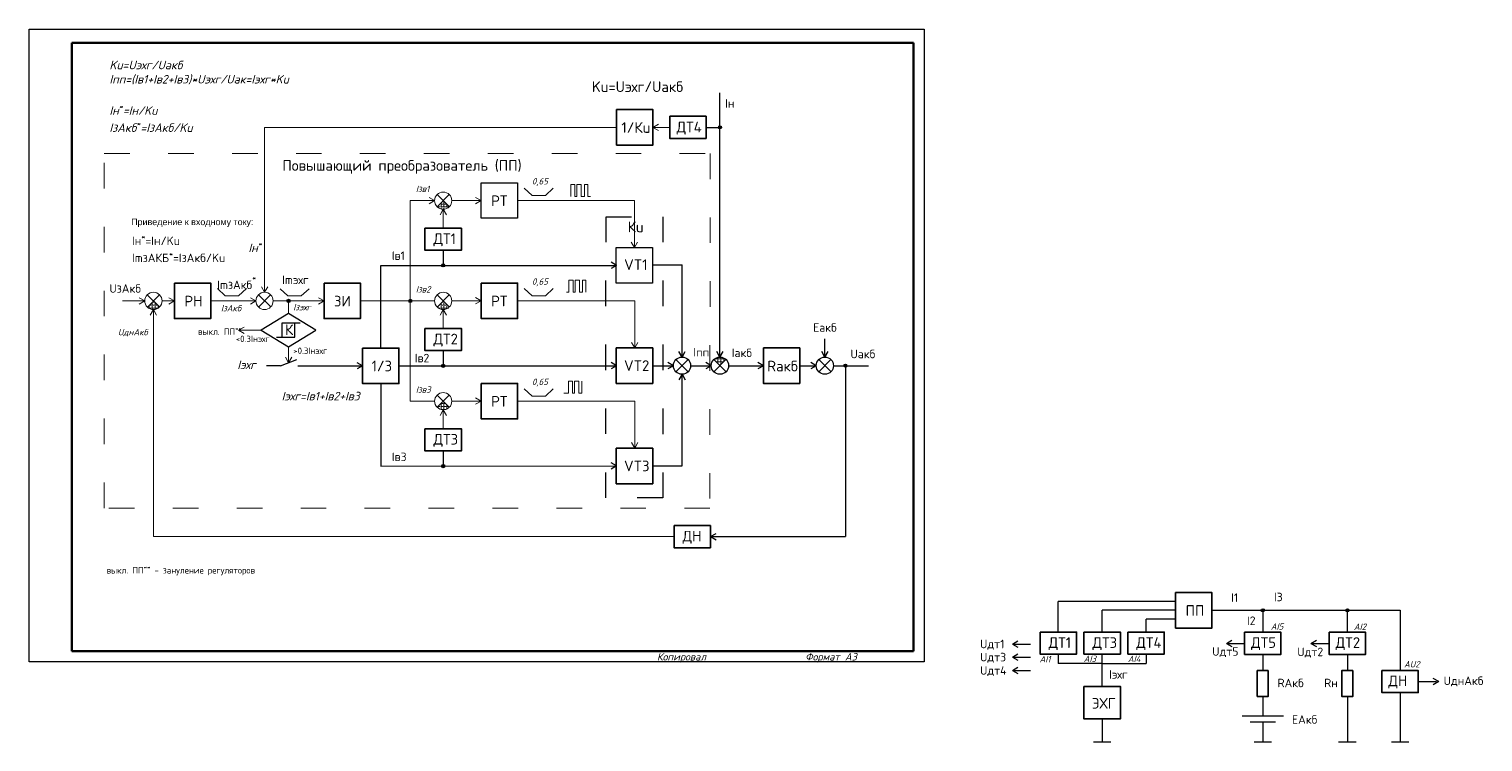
# Model space of a CAD drawing. Header units: millimetres. Extents: x 2217 to 6365, y 510 to 994.
# Drawn here: x 5683 to 6365, y 510 to 844 of the extents above; entities that cross this region are included whole.
import ezdxf

# ---------------------------------------------------------------- set-up
doc = ezdxf.new("R2010")
doc.units = ezdxf.units.MM
doc.linetypes.add('ACAD_ISO03W100', pattern=[30, 12, -18])
for name, color, linetype, lineweight in [('EPLAN311', 1, 'Continuous', 25), ('Контур', 7, 'Continuous', 35), ('Линии_толстые', 7, 'Continuous', 30), ('Линии_тонкие', 7, 'Continuous', 9), ('основная', 172, 'Continuous', 50), ('размер', 7, 'Continuous', 20)]:
    doc.layers.add(name, color=color, linetype=linetype, lineweight=lineweight)
doc.layers.add('Frame', color=5, linetype='Continuous')
doc.styles.add('isocpeur', font='isocpeui.ttf')
doc.styles.get("Standard").update_dxf_attribs({"font": 'arial.ttf'})
pattern_1 = [(0, (3970.5752, 742.6494), (0, 1.397), [1.016, -0.381]), (90, (3970.5752, 742.6494), (-1.397, 9e-17), [1.016, -0.381])]

msp = doc.modelspace()

# ---------------------------------------------------------------- hatches: boundary and pattern name
at = {"layer": 'EPLAN311', "linetype": 'Continuous', "lineweight": 25, "ltscale": 4}
h = msp.add_hatch(color=0, dxfattribs=at)
edge = h.paths.add_edge_path()
edge.add_arc((6006.96, 798.18), 0.75, 0, 360)
h = msp.add_hatch(color=0, dxfattribs=at)
edge = h.paths.add_edge_path()
edge.add_arc((5877.11, 733.4), 0.75, 0, 360)
h = msp.add_hatch(color=0, dxfattribs=at)
edge = h.paths.add_edge_path()
edge.add_arc((5804.57, 716.73), 0.75, 0, 360)
h = msp.add_hatch(color=0, dxfattribs=at)
edge = h.paths.add_edge_path()
edge.add_arc((5861.67, 716.73), 0.75, 0, 360)
h = msp.add_hatch(color=0, dxfattribs=at)
edge = h.paths.add_edge_path()
edge.add_arc((5877.12, 686.27), 0.75, 0, 360)
h = msp.add_hatch(color=0, dxfattribs=at)
edge = h.paths.add_edge_path()
edge.add_arc((6065.81, 686.33), 0.75, 0, 360)
h = msp.add_hatch(color=0, dxfattribs=at)
edge = h.paths.add_edge_path()
edge.add_arc((5877.12, 639.21), 0.75, 0, 360)
h = msp.add_hatch(color=0, dxfattribs=at)
edge = h.paths.add_edge_path()
edge.add_arc((6261.67, 571.52), 0.75, 0, 360)
h = msp.add_hatch(color=0, dxfattribs=at)
edge = h.paths.add_edge_path()
edge.add_arc((6301.35, 571.52), 0.75, 0, 360)
at = {"layer": 'Линии_тонкие'}
h = msp.add_hatch(dxfattribs=at)
h.set_pattern_fill('ANGLE', color=256, scale=0.2)
h.set_pattern_definition(pattern_1)
h.paths.add_polyline_path([(5877.11, 763.79), (5874.28, 760.92, 0.414214), (5879.99, 760.96)])
h.paths.add_polyline_path([(5877.11, 716.73), (5874.28, 713.85, 0.414214), (5879.99, 713.9)])
h.paths.add_polyline_path([(5877.11, 669.66), (5874.28, 666.79, 0.414214), (5879.99, 666.83)])
h = msp.add_hatch(dxfattribs=at)
h.set_pattern_fill('ANGLE', color=256, scale=0.2)
h.set_pattern_definition(pattern_1)
h.paths.add_polyline_path([(5744.01, 713.9), (5741.14, 716.73), (5738.3, 713.85, 0.414214)])
h = msp.add_hatch(dxfattribs=at)
h.set_pattern_fill('ANGLE', color=256, scale=0.2)
h.set_pattern_definition(pattern_1)
h.paths.add_polyline_path([(6009.79, 689.21, 0.414214), (6004.08, 689.17), (6006.96, 686.33)])

# ---------------------------------------------------------------- linework, layer by layer
at = {"layer": 'EPLAN311', "color": 0, "linetype": 'Continuous', "lineweight": 25, "ltscale": 4}
for centre in [(6006.96, 798.18), (5877.11, 733.4), (5804.57, 716.73), (5861.67, 716.73), (5877.12, 686.27), (6065.81, 686.33), (5877.12, 639.21), (6261.67, 571.52), (6301.35, 571.52)]:
    msp.add_circle(centre, 0.75, dxfattribs=at)
at = {"layer": 'Frame', "color": 0}
for p, q in [((5682.8, 844.31), (6102.8, 844.31)), ((5682.8, 547.31), (5682.8, 844.31)), ((6102.8, 844.31), (6102.8, 547.31)), ((6102.8, 547.31), (5682.8, 547.31))]:
    msp.add_line(p, q, dxfattribs=at)
at = {"layer": 'Контур'}
for points in [[(5958.46, 806.52), (5975.53, 806.52), (5975.53, 789.85), (5958.46, 789.85)], [(5983.43, 803.37), (6000.5, 803.37), (6000.5, 793), (5983.43, 793)], [(5868.57, 750.86), (5885.65, 750.86), (5885.65, 740.48), (5868.57, 740.48)], [(5750.99, 725.06), (5768.06, 725.06), (5768.06, 708.4), (5750.99, 708.4)], [(5821.2, 725.06), (5838.27, 725.06), (5838.27, 708.4), (5821.2, 708.4)], [(5894.94, 725.11), (5912.01, 725.11), (5912.01, 708.44), (5894.94, 708.44)], [(5868.57, 703.79), (5885.65, 703.79), (5885.65, 693.42), (5868.57, 693.42)], [(5839.29, 694.58), (5856.36, 694.58), (5856.36, 677.92), (5839.29, 677.92)], [(5958.34, 694.67), (5975.41, 694.67), (5975.41, 678), (5958.34, 678)], [(6027.38, 694.67), (6044.45, 694.67), (6044.45, 678), (6027.38, 678)], [(5894.94, 678.04), (5912.01, 678.04), (5912.01, 661.38), (5894.94, 661.38)], [(5868.57, 656.73), (5885.65, 656.73), (5885.65, 646.35), (5868.57, 646.35)], [(5958.34, 647.6), (5975.41, 647.6), (5975.41, 630.94), (5958.34, 630.94)], [(5985.44, 611.27), (6002.51, 611.27), (6002.51, 600.9), (5985.44, 600.9)], [(6220.77, 579.86), (6237.84, 579.86), (6237.84, 563.19), (6220.77, 563.19)], [(6157.2, 561.3), (6174.27, 561.3), (6174.27, 550.93), (6157.2, 550.93)], [(6177.78, 561.3), (6194.86, 561.3), (6194.86, 550.93), (6177.78, 550.93)], [(6198.36, 561.3), (6215.44, 561.3), (6215.44, 550.93), (6198.36, 550.93)], [(6253.14, 561.2), (6270.21, 561.2), (6270.21, 550.83), (6253.14, 550.83)], [(6292.81, 561.2), (6309.89, 561.2), (6309.89, 550.83), (6292.81, 550.83)], [(6264.27, 543.23), (6264.27, 531.13), (6259.07, 531.13), (6259.07, 543.23)], [(6303.95, 543.23), (6303.95, 531.13), (6298.75, 531.13), (6298.75, 543.23)], [(6317.55, 543.23), (6334.62, 543.23), (6334.62, 532.86), (6317.55, 532.86)], [(6177.78, 535.79), (6194.86, 535.79), (6194.86, 520.52), (6177.78, 520.52)]]:
    msp.add_lwpolyline(points, close=True, dxfattribs=at)
at = {"layer": 'Линии_толстые'}
for p, q in [((6006.96, 690.37), (6006.96, 814.39)), ((6000.5, 798.18), (6006.96, 798.18)), ((5877.11, 740.48), (5877.11, 733.4)), ((5847.83, 694.58), (5847.83, 733.4)), ((5847.83, 733.4), (5958.46, 733.4)), ((5958.46, 733.4), (5955.85, 734.88)), ((5958.46, 733.4), (5955.85, 731.92)), ((5975.53, 733.62), (5989.17, 733.62)), ((5989.17, 690.37), (5989.17, 733.62)), ((5804.57, 710.74), (5791.76, 702.96)), ((5817.37, 702.96), (5804.57, 710.74)), ((5791.76, 702.96), (5804.57, 695.18)), ((5801.52, 699.76), (5801.52, 706.46)), ((5801.52, 706.46), (5807.48, 706.46)), ((5804.57, 695.18), (5817.37, 702.96)), ((5807.48, 699.76), (5807.48, 706.46)), ((5807.48, 706.46), (5810.06, 706.46)), ((5798.95, 699.76), (5807.48, 699.76)), ((5798.95, 699.76), (5801.52, 699.76)), ((6056.2, 690.37), (6056.2, 698.91)), ((5800.7, 686.25), (5808.38, 689.17)), ((5877.11, 693.42), (5877.12, 686.27)), ((5992.04, 683.5), (5986.29, 689.17)), ((5986.34, 683.46), (5992, 689.21)), ((5989.17, 690.37), (5987.69, 692.98)), ((5989.17, 690.37), (5990.65, 692.98)), ((6009.83, 683.5), (6004.08, 689.17)), ((6004.13, 683.46), (6009.79, 689.21)), ((6006.96, 690.37), (6005.48, 692.98)), ((6006.96, 690.37), (6008.44, 692.98)), ((6059.08, 683.5), (6053.33, 689.17)), ((6053.37, 683.46), (6059.03, 689.21)), ((6056.2, 690.37), (6054.72, 692.98)), ((6056.2, 690.37), (6057.68, 692.98)), ((5800.7, 686.25), (5794.22, 686.25)), ((5808.96, 686.25), (5839.29, 686.25)), ((5839.29, 686.25), (5836.68, 687.73)), ((5839.29, 686.25), (5836.68, 684.77)), ((5856.36, 686.25), (5958.49, 686.33)), ((5958.49, 686.33), (5955.88, 687.81)), ((5958.49, 686.33), (5955.88, 684.85)), ((5975.41, 686.33), (5985.13, 686.33)), ((5985.13, 686.33), (5982.52, 687.81)), ((5985.13, 686.33), (5982.52, 684.85)), ((5989.17, 682.3), (5987.69, 679.69)), ((5989.17, 682.3), (5990.65, 679.69)), ((5989.17, 639.27), (5989.17, 682.3)), ((5993.2, 686.33), (6002.92, 686.33)), ((6002.92, 686.33), (6000.31, 687.81)), ((6002.92, 686.33), (6000.31, 684.85)), ((6011, 686.33), (6027.38, 686.33)), ((6027.38, 686.33), (6024.77, 687.81)), ((6027.38, 686.33), (6024.77, 684.85)), ((6044.45, 686.33), (6052.17, 686.33)), ((6052.17, 686.33), (6049.56, 687.81)), ((6052.17, 686.33), (6049.56, 684.85)), ((6060.24, 686.33), (6076.71, 686.33)), ((6065.81, 686.33), (6065.81, 606.08)), ((5847.83, 677.92), (5847.83, 639.18)), ((5877.11, 646.35), (5877.12, 639.21)), ((5847.83, 639.18), (5958.49, 639.27)), ((5958.49, 639.27), (5955.88, 640.75)), ((5958.49, 639.27), (5955.88, 637.79)), ((5975.41, 639.27), (5989.17, 639.27)), ((6002.51, 606.08), (6005.12, 607.56)), ((6002.51, 606.08), (6065.81, 606.08)), ((6002.51, 606.08), (6005.12, 604.6)), ((6220.77, 571.52), (6220.77, 579.86)), ((6165.74, 561.3), (6165.74, 575.69)), ((6220.77, 575.69), (6165.74, 575.69)), ((6220.77, 571.52), (6186.32, 571.52)), ((6186.32, 561.3), (6186.32, 571.52)), ((6206.9, 561.3), (6206.9, 567.36)), ((6220.77, 567.36), (6206.9, 567.36)), ((6220.77, 571.52), (6220.77, 563.19)), ((6237.84, 571.52), (6302.45, 571.52)), ((6261.67, 571.52), (6261.67, 561.2)), ((6301.35, 571.52), (6326.08, 571.52)), ((6301.35, 561.2), (6301.35, 571.52)), ((6326.08, 571.52), (6326.08, 543.23)), ((6144.19, 555.7), (6146.8, 557.18)), ((6144.19, 555.7), (6152.73, 555.7)), ((6144.19, 555.7), (6146.8, 554.22)), ((6244.6, 556.01), (6247.21, 557.49)), ((6244.6, 556.01), (6253.14, 556.01)), ((6244.6, 556.01), (6247.21, 554.53)), ((6284.28, 556.01), (6286.89, 557.49)), ((6284.28, 556.01), (6292.81, 556.01)), ((6284.28, 556.01), (6286.89, 554.53)), ((6144.19, 549.56), (6146.8, 551.04)), ((6144.19, 549.56), (6152.73, 549.56)), ((6144.19, 549.56), (6146.8, 548.08)), ((6165.74, 550.93), (6165.74, 546.48)), ((6186.32, 546.48), (6165.74, 546.48)), ((6186.32, 535.79), (6186.32, 550.93)), ((6186.32, 546.48), (6206.9, 546.48)), ((6206.9, 550.93), (6206.9, 546.48)), ((6261.67, 550.83), (6261.67, 543.23)), ((6301.35, 550.83), (6301.35, 543.23)), ((6144.19, 543.29), (6146.8, 544.77)), ((6144.19, 543.29), (6152.73, 543.29)), ((6144.19, 543.29), (6146.8, 541.81)), ((6344.26, 538.05), (6341.65, 539.53)), ((6326.08, 532.86), (6326.08, 509.74)), ((6334.62, 538.05), (6343.16, 538.05)), ((6344.26, 538.05), (6341.65, 536.57)), ((6261.67, 531.13), (6261.67, 521.99)), ((6301.35, 531.13), (6301.35, 509.74)), ((6186.32, 520.52), (6186.32, 509.74)), ((6252, 521.99), (6271.35, 521.99)), ((6255.76, 519.13), (6267.59, 519.13)), ((6261.67, 519.13), (6261.67, 509.74)), ((6182.25, 509.74), (6190.39, 509.74)), ((6257.6, 509.74), (6265.74, 509.74)), ((6297.28, 509.74), (6305.42, 509.74)), ((6322.01, 509.74), (6330.15, 509.74))]:
    msp.add_line(p, q, dxfattribs=at)
for points in [[(5894.94, 772.17), (5912.01, 772.17), (5912.01, 755.51), (5894.94, 755.51)], [(5958.3, 741.73), (5975.38, 741.73), (5975.38, 725.07), (5958.3, 725.07)]]:
    msp.add_lwpolyline(points, close=True, dxfattribs=at)
at = {"layer": 'Линии_толстые', "linetype": 'ACAD_ISO03W100'}
msp.add_lwpolyline([(5980.09, 624.27), (5953.42, 624.27), (5953.51, 756.26), (5980.17, 756.26)], close=True, dxfattribs=at)
at = {"layer": 'Линии_толстые'}
for centre in [(5989.17, 686.33), (6006.96, 686.33), (6056.2, 686.33)]:
    msp.add_circle(centre, 4.04, dxfattribs=at)
at = {"layer": 'Линии_тонкие'}
for p, q in [((5793.28, 720.76), (5793.28, 798.18)), ((5958.46, 798.18), (5793.28, 798.18)), ((5975.53, 798.18), (5978.14, 799.66)), ((5983.43, 798.18), (5975.53, 798.18)), ((5975.53, 798.18), (5978.14, 796.7)), ((5937.02, 765.77), (5937.02, 771.43)), ((5937.02, 771.43), (5938.91, 771.43)), ((5938.91, 771.43), (5938.91, 765.77)), ((5939.84, 771.43), (5941.9, 771.43)), ((5939.84, 771.43), (5939.84, 765.77)), ((5941.9, 771.43), (5941.9, 765.77)), ((5943.36, 765.77), (5943.36, 771.43)), ((5943.36, 771.43), (5944.9, 771.43)), ((5944.9, 771.43), (5944.9, 765.77)), ((5873.07, 763.79), (5870.47, 765.27)), ((5879.99, 760.96), (5874.23, 766.63)), ((5874.28, 760.92), (5879.94, 766.67)), ((5894.94, 763.84), (5892.33, 765.32)), ((5918.8, 766.19), (5915.13, 769.57)), ((5918.8, 766.19), (5925.04, 766.19)), ((5925.04, 766.19), (5928.71, 769.57)), ((5938.91, 765.77), (5939.84, 765.77)), ((5941.9, 765.77), (5943.36, 765.77)), ((5944.9, 765.77), (5946.26, 765.77)), ((5861.67, 763.84), (5873.07, 763.84)), ((5861.67, 763.84), (5861.67, 716.73)), ((5873.07, 763.79), (5870.47, 762.31)), ((5877.11, 759.76), (5875.63, 757.15)), ((5877.11, 759.76), (5878.59, 757.15)), ((5877.11, 759.76), (5877.11, 750.86)), ((5881.15, 763.79), (5894.94, 763.84)), ((5894.94, 763.84), (5892.33, 762.36)), ((5912.01, 763.84), (5966.84, 763.84)), ((5966.84, 741.73), (5966.84, 763.84)), ((5966.84, 741.73), (5965.36, 744.34)), ((5966.84, 741.73), (5968.32, 744.34)), ((5793.28, 720.76), (5791.8, 723.37)), ((5793.28, 720.76), (5794.76, 723.37)), ((5936.13, 720.82), (5936.13, 726.47)), ((5936.13, 726.47), (5938.03, 726.47)), ((5938.03, 726.47), (5938.03, 720.82)), ((5938.96, 726.47), (5941.02, 726.47)), ((5938.96, 726.47), (5938.96, 720.82)), ((5941.02, 726.47), (5941.02, 720.82)), ((5942.48, 720.82), (5942.48, 726.47)), ((5942.48, 726.47), (5944.02, 726.47)), ((5944.02, 726.47), (5944.02, 720.82)), ((5737.1, 716.73), (5726.63, 716.73)), ((5737.1, 716.73), (5734.49, 718.21)), ((5737.1, 716.73), (5734.49, 715.25)), ((5744.01, 713.9), (5738.26, 719.56)), ((5738.3, 713.85), (5743.97, 719.6)), ((5745.17, 716.73), (5750.99, 716.73)), ((5750.99, 716.73), (5748.38, 718.21)), ((5750.99, 716.73), (5748.38, 715.25)), ((5789.25, 716.73), (5768.06, 716.73)), ((5774.85, 719.12), (5771.18, 722.51)), ((5774.85, 719.12), (5781.09, 719.12)), ((5781.09, 719.12), (5784.76, 722.51)), ((5789.25, 716.73), (5786.64, 718.21)), ((5789.25, 716.73), (5786.64, 715.25)), ((5796.16, 713.9), (5790.41, 719.56)), ((5790.45, 713.85), (5796.11, 719.6)), ((5797.32, 716.73), (5821.2, 716.73)), ((5804.23, 719.08), (5800.56, 722.46)), ((5804.23, 719.08), (5810.48, 719.08)), ((5804.57, 710.74), (5804.57, 716.73)), ((5810.48, 719.08), (5814.15, 722.46)), ((5821.2, 716.73), (5818.59, 718.21)), ((5821.2, 716.73), (5818.59, 715.25)), ((5861.67, 716.73), (5838.27, 716.73)), ((5861.67, 716.77), (5861.67, 669.66)), ((5873.07, 716.73), (5861.67, 716.73)), ((5879.99, 713.9), (5874.23, 719.56)), ((5874.28, 713.85), (5879.94, 719.6)), ((5881.15, 716.73), (5894.94, 716.77)), ((5894.94, 716.77), (5892.33, 718.25)), ((5894.94, 716.77), (5892.33, 715.29)), ((5912.01, 716.77), (5966.99, 716.77)), ((5918.8, 719.12), (5915.13, 722.51)), ((5918.8, 719.12), (5925.04, 719.12)), ((5925.04, 719.12), (5928.71, 722.51)), ((5936.13, 720.82), (5934.99, 720.82)), ((5938.03, 720.82), (5938.96, 720.82)), ((5941.02, 720.82), (5942.48, 720.82)), ((5966.99, 694.67), (5966.99, 716.77)), ((5741.14, 712.69), (5739.66, 710.08)), ((5741.14, 712.69), (5742.62, 710.08)), ((5741.14, 712.69), (5741.14, 606.08)), ((5877.11, 712.69), (5875.63, 710.08)), ((5877.11, 712.69), (5877.11, 703.79)), ((5877.11, 712.69), (5878.59, 710.08)), ((5781.07, 702.96), (5783.68, 704.44)), ((5781.07, 702.96), (5791.76, 702.96)), ((5781.07, 702.96), (5783.68, 701.48)), ((5966.99, 694.67), (5965.51, 697.28)), ((5966.99, 694.67), (5968.47, 697.28)), ((5804.57, 687.72), (5803.09, 690.33)), ((5804.57, 695.18), (5804.57, 687.72)), ((5804.57, 687.72), (5806.05, 690.33)), ((5918.8, 672.06), (5915.13, 675.44)), ((5925.04, 672.06), (5928.71, 675.44)), ((5935.84, 673.45), (5935.84, 679.11)), ((5935.84, 679.11), (5937.73, 679.11)), ((5937.73, 679.11), (5937.73, 673.45)), ((5938.67, 679.11), (5940.72, 679.11)), ((5938.67, 679.11), (5938.67, 673.45)), ((5940.72, 679.11), (5940.72, 673.45)), ((5942.18, 673.45), (5942.18, 679.11)), ((5873.07, 669.66), (5861.67, 669.66)), ((5879.99, 666.83), (5874.23, 672.49)), ((5874.28, 666.79), (5879.94, 672.54)), ((5881.15, 669.66), (5894.94, 669.71)), ((5894.94, 669.71), (5892.33, 671.19)), ((5894.94, 669.71), (5892.33, 668.23)), ((5912.01, 669.71), (5932.13, 669.71)), ((5912.01, 669.71), (5966.99, 669.71)), ((5918.8, 672.06), (5925.04, 672.06)), ((5935.84, 673.45), (5933.68, 673.45)), ((5937.73, 673.45), (5938.67, 673.45)), ((5940.72, 673.45), (5942.18, 673.45)), ((5966.99, 647.6), (5966.99, 669.71)), ((5877.11, 665.63), (5875.63, 663.02)), ((5877.11, 665.63), (5877.11, 656.73)), ((5877.11, 665.63), (5878.59, 663.02)), ((5966.99, 647.6), (5965.51, 650.21)), ((5966.99, 647.6), (5968.47, 650.21)), ((5741.14, 606.08), (5985.44, 606.08))]:
    msp.add_line(p, q, dxfattribs=at)
at = {"layer": 'Линии_тонкие', "linetype": 'ACAD_ISO03W100'}
msp.add_lwpolyline([(6002.26, 619.51), (5717.97, 619.51), (5718.06, 785.94), (6002.34, 785.94)], close=True, dxfattribs=at)
at = {"layer": 'Линии_тонкие'}
for centre in [(5877.11, 763.79), (5741.14, 716.73), (5793.28, 716.73), (5877.11, 716.73), (5877.11, 669.66)]:
    msp.add_circle(centre, 4.04, dxfattribs=at)
at = {"layer": 'основная', "color": 0}
for p, q in [((6097.8, 837.81), (5702.8, 837.81)), ((5702.8, 837.81), (5702.8, 552.31)), ((6097.8, 552.31), (6097.8, 837.81)), ((5702.8, 552.31), (6097.8, 552.31))]:
    msp.add_line(p, q, dxfattribs=at)

# ---------------------------------------------------------------- texts
at = {"layer": 'Линии_толстые', "attachment_point": 1}
for s, width, insert, char_height in [('\\A1;{\\fISOCPEUR|b0|i0|c0|p34;Ku=U\\fISOCPEUR|b0|i0|c204|p34;эхг\\fISOCPEUR|b0|i0|c0|p34;/U\\fISOCPEUR|b0|i0|c204|p34;акб}', 7.989, (5946.89, 819.76), 5), ('{\\fISOCPEUR|b0|i0|c204|p34;Повышающий преобразователь (ПП)}', 127.99, (5801.63, 782.8), 5), ('{\\fISOCPEUR|b0|i1|c204|p34;0,65}', 14.4719, (5918.79, 774.39), 3), ('{\\fISOCPEUR|b0|i1|c0|p34;I\\fISOCPEUR|b0|i1|c204|p34;зв1}', 14.4719, (5864.27, 770.78), 3), ('{\\fISOCPEUR|b0|i0|c204|p34;РТ}', 7.989, (5899.6, 766.23), 5), ('{\\fISOCPEUR|b0|i0|c204|p34;К\\fISOCPEUR|b0|i0|c0|p34;u}', 7.989, (5963.66, 753.96), 5), ('{\\fISOCPEUR|b0|i0|c0|p34;I\\fISOCPEUR|b0|i0|c204|p34;в1}', 14.4719, (5853.04, 739.96), 4), ('{\\fISOCPEUR|b0|i0|c0|p34;VT1}', 7.989, (5962.02, 736.24), 5), ('{\\fISOCPEUR|b0|i1|c0|p34;I\\fISOCPEUR|b0|i1|c204|p34;зв2}', 14.4719, (5864.27, 723.67), 3), ('{\\fISOCPEUR|b0|i1|c204|p34;0,65}', 14.4719, (5918.79, 727.33), 3), ('{\\fISOCPEUR|b0|i1|c0|p34;I\\fISOCPEUR|b0|i1|c204|p34;зАкб}', 14.4719, (5772.84, 714.81), 3), ('{\\fISOCPEUR|b0|i1|c0|p34;I\\fISOCPEUR|b0|i1|c204|p34;зэхг}', 14.4719, (5806.75, 715.3), 3), ('{\\fISOCPEUR|b0|i0|c0|p34;I\\fISOCPEUR|b0|i0|c204|p34;пп}', 14.4719, (5994.46, 694.62), 4), ('{\\fISOCPEUR|b0|i1|c0|p34;I\\fISOCPEUR|b0|i1|c204|p34;эхг}', 14.4719, (5780.51, 688.76), 4), ('{\\fISOCPEUR|b0|i1|c0|p34;I\\fISOCPEUR|b0|i1|c204|p34;зв3}', 14.4719, (5864.27, 676.61), 3), ('{\\fISOCPEUR|b0|i1|c204|p34;0,65}', 14.4719, (5918.79, 680.26), 3)]:
    msp.add_mtext_dynamic_manual_height_columns(s, width=width, gutter_width=12.5, heights=[0], dxfattribs=dict(at, insert=insert, char_height=char_height))
at = {"layer": 'Линии_тонкие', "attachment_point": 1}
for s, width, insert, char_height in [('\\A1;{\\fISOCPEUR|b0|i1|c0|p34;Ku=U\\fISOCPEUR|b0|i1|c204|p34;эхг\\fISOCPEUR|b0|i1|c0|p34;/U\\fISOCPEUR|b0|i1|c204|p34;акб\\P\\fISOCPEUR|b0|i1|c0|p34;I\\fISOCPEUR|b0|i1|c204|p34;пп\\fISOCPEUR|b0|i1|c0|p34;=\\fISOCPEUR|b0|i1|c204|p34;(\\fISOCPEUR|b0|i1|c0|p34;I\\fISOCPEUR|b0|i1|c204|p34;в\\fISOCPEUR|b0|i1|c0|p34;1\\fISOCPEUR|b0|i1|c204|p34;+\\fISOCPEUR|b0|i1|c0|p34;I\\fISOCPEUR|b0|i1|c204|p34;в2+\\fISOCPEUR|b0|i1|c0|p34;I\\fISOCPEUR|b0|i1|c204|p34;в3)*\\fISOCPEUR|b0|i1|c0|p34;U\\fISOCPEUR|b0|i1|c204|p34;эхг\\fISOCPEUR|b0|i1|c0|p34;/U\\fISOCPEUR|b0|i1|c204|p34;ак=\\fISOCPEUR|b0|i1|c0|p34;I\\fISOCPEUR|b0|i1|c204|p34;эхг*\\fISOCPEUR|b0|i1|c0|p34;Ku\\fISOCPEUR|b0|i1|c204|p34;\\P\\P\\fISOCPEUR|b0|i1|c0|p34;I\\fISOCPEUR|b0|i1|c204|p34;н\\H0.7x;\\S*^ ;\\fISOCPEUR|b0|i1|c0|p34;\\H1.4286x;=I\\fISOCPEUR|b0|i1|c204|p34;н/\\fISOCPEUR|b0|i1|c0|p34;Ku^JI\\fISOCPEUR|b0|i1|c204|p34;зАкб\\H0.7x;\\S*^ ;\\fISOCPEUR|b0|i1|c0|p34;\\H1.4286x;=I\\fISOCPEUR|b0|i1|c204|p34;зАкб/\\fISOCPEUR|b0|i1|c0|p34;Ku}', 47.0982, (5720.49, 829.43), 4), ('{\\fISOCPEUR|b0|i0|c0|p34;I\\fISOCPEUR|b0|i0|c204|p34;н}', 14.4719, (6009.4, 811.43), 4), ('{\\fISOCPEUR|b0|i0|c204|p34;1/К\\fISOCPEUR|b0|i0|c0|p34;u}', 7.989, (5960.74, 800.6), 5), ('{\\fISOCPEUR|b0|i0|c204|p34;ДТ4}', 11.9498, (5986.6, 800.82), 5), ('\\A1;{\\fISOCPEUR|b0|i0|c0|p34;I\\fISOCPEUR|b0|i0|c204|p34;н\\H0.7x;\\S*^ ;\\fISOCPEUR|b0|i0|c0|p34;\\H1.4286x;=I\\fISOCPEUR|b0|i0|c204|p34;н/\\fISOCPEUR|b0|i0|c0|p34;Ku\\fISOCPEUR|b0|i0|c204|p34;\\P\\fISOCPEUR|b0|i0|c0|p34;\\H0.99998x;Im\\fISOCPEUR|b0|i0|c204|p34;зАКБ\\H0.7x;\\S*^ ;\\fISOCPEUR|b0|i0|c0|p34;\\H1.4286x;=I\\fISOCPEUR|b0|i0|c204|p34;зАкб/\\fISOCPEUR|b0|i0|c0|p34;Ku}', 47.0982, (5731.07, 748.3), 4), ('\\A1;\\pi4.1033;{\\fISOCPEUR|b0|i1|c0|p34;I\\fISOCPEUR|b0|i1|c204|p34;н\\H0.7x;\\S*^ ;}', 14.4719, (5781.61, 745.01), 4.0001), ('{\\fISOCPEUR|b0|i0|c204|p34;ДТ1}', 7.989, (5872.54, 748.41), 5), ('{\\fISOCPEUR|b0|i0|c0|p34;U\\fISOCPEUR|b0|i0|c204|p34;зАкб}', 14.4719, (5720.48, 724.55), 4), ('{\\fISOCPEUR|b0|i0|c0|p34;Im\\fISOCPEUR|b0|i0|c204|p34;зАкб\\A1;\\H0.7x;\\S*^ ;}', 14.4719, (5771.07, 728.99), 4), ('{\\fISOCPEUR|b0|i0|c0|p34;Im\\fISOCPEUR|b0|i0|c204|p34;эхг}', 14.4719, (5801.52, 728.61), 4), ('{\\fISOCPEUR|b0|i0|c204|p34;РН}', 7.989, (5755.65, 719.12), 5), ('{\\fISOCPEUR|b0|i0|c204|p34;ЗИ}', 7.989, (5825.87, 719.12), 5), ('{\\fISOCPEUR|b0|i0|c204|p34;РТ}', 7.989, (5899.6, 719.17), 5), ('{\\fISOCPEUR|b0|i1|c0|p34;U\\fISOCPEUR|b0|i1|c204|p34;днАкб}', 14.4719, (5724.47, 703.57), 3), ('\\A1;{\\fISOCPEUR|b0|i0|c204|p34;выкл. ПП\\H0.7x;\\S**^ ;}', 23.7291, (5762.06, 704.81), 3), ('{\\fISOCPEUR|b0|i0|c204|p34;К}', 6.4061, (5802.89, 705.69), 5), ('{\\fISOCPEUR|b0|i0|c0|p34;E\\fISOCPEUR|b0|i0|c204|p34;акб}', 14.4719, (6050.68, 706.24), 4), ('{\\fISOCPEUR|b0|i0|c0|p34;<\\fISOCPEUR|b0|i0|c204|p34;0.3\\fISOCPEUR|b0|i0|c0|p34;I\\fISOCPEUR|b0|i0|c204|p34;нэхг}', 18.9418, (5779.79, 700.42), 3), ('{\\fISOCPEUR|b0|i0|c204|p34;ДТ2}', 7.989, (5872.54, 701.34), 5), ('{\\fISOCPEUR|b0|i0|c0|p34;>\\fISOCPEUR|b0|i0|c204|p34;0.3\\fISOCPEUR|b0|i0|c0|p34;I\\fISOCPEUR|b0|i0|c204|p34;нэхг}', 18.9418, (5806.77, 694.83), 3), ('{\\fISOCPEUR|b0|i0|c0|p34;I\\fISOCPEUR|b0|i0|c204|p34;в2}', 14.4719, (5863.78, 691.9), 4), ('{\\fISOCPEUR|b0|i0|c0|p34;I\\fISOCPEUR|b0|i0|c204|p34;акб}', 14.4719, (6012.5, 694.36), 4), ('{\\fISOCPEUR|b0|i0|c0|p34;U\\fISOCPEUR|b0|i0|c204|p34;акб}', 14.4719, (6068.19, 693.8), 4), ('{\\fISOCPEUR|b0|i0|c204|p34;1/3}', 7.989, (5843.5, 688.68), 5), ('{\\fISOCPEUR|b0|i0|c0|p34;VT\\fISOCPEUR|b0|i0|c204|p34;2}', 7.989, (5961.97, 688.84), 5), ('{\\fISOCPEUR|b0|i0|c0|p34;R\\fISOCPEUR|b0|i0|c204|p34;акб}', 7.989, (6029.16, 688.64), 5), ('\\A1;{\\fISOCPEUR|b0|i1|c0|p34;I\\fISOCPEUR|b0|i1|c204|p34;эхг\\fISOCPEUR|b0|i1|c0|p34;=I\\fISOCPEUR|b0|i1|c204|p34;в1+\\fISOCPEUR|b0|i1|c0|p34;\\H0.99998x;I\\fISOCPEUR|b0|i1|c204|p34;в2+\\fISOCPEUR|b0|i1|c0|p34;I\\fISOCPEUR|b0|i1|c204|p34;в3}', 47.0982, (5801.3, 674.05), 4), ('{\\fISOCPEUR|b0|i0|c204|p34;РТ}', 7.989, (5899.6, 672.1), 5), ('{\\fISOCPEUR|b0|i0|c204|p34;ДТ3}', 7.989, (5872.54, 654.28), 5), ('{\\fISOCPEUR|b0|i0|c0|p34;I\\fISOCPEUR|b0|i0|c204|p34;в3}', 14.4719, (5853.03, 645.56), 4), ('{\\fISOCPEUR|b0|i0|c0|p34;VT\\fISOCPEUR|b0|i0|c204|p34;3}', 7.989, (5961.97, 641.77), 5), ('{\\fISOCPEUR|b0|i0|c204|p34;ДН}', 7.989, (5989.4, 608.82), 5), ('\\A1;{\\fISOCPEUR|b0|i0|c204|p34;выкл. ПП\\H0.7x;\\S**^ ;\\H1.4286x; - зануление регуляторов}', 79.9252, (5719.16, 592.8), 3), ('{\\fISOCPEUR|b0|i0|c204|p34;ПП}', 7.989, (6225.43, 573.92), 5), ('{\\fISOCPEUR|b0|i0|c0|p34;I\\fISOCPEUR|b0|i0|c204|p34;1}', 14.4719, (6246.86, 579.46), 4), ('{\\fISOCPEUR|b0|i0|c0|p34;I\\fISOCPEUR|b0|i0|c204|p34;3}', 14.4719, (6266.91, 579.77), 4), ('{\\fISOCPEUR|b0|i0|c0|p34;I\\fISOCPEUR|b0|i0|c204|p34;2}', 14.4719, (6254.24, 568.63), 4), ('{\\fISOCPEUR|b0|i1|c0|p34;AI5}', 14.4719, (6265.45, 565.42), 3), ('{\\fISOCPEUR|b0|i1|c0|p34;AI\\fISOCPEUR|b0|i1|c204|p34;2}', 14.4719, (6304.43, 565.32), 3), ('{\\fISOCPEUR|b0|i0|c0|p34;U\\fISOCPEUR|b0|i0|c204|p34;дт1}', 14.4719, (6129.01, 557.69), 4), ('{\\fISOCPEUR|b0|i0|c204|p34;ДТ1}', 7.989, (6161.16, 558.85), 5), ('{\\fISOCPEUR|b0|i0|c204|p34;ДТ3}', 7.989, (6181.75, 558.85), 5), ('{\\fISOCPEUR|b0|i0|c204|p34;ДТ4}', 11.8303, (6202.33, 558.85), 5), ('{\\fISOCPEUR|b0|i0|c0|p34;U\\fISOCPEUR|b0|i0|c204|p34;дт5}', 14.4719, (6237.94, 554.19), 4), ('{\\fISOCPEUR|b0|i0|c204|p34;ДТ5}', 10.0869, (6256.18, 558.88), 5), ('{\\fISOCPEUR|b0|i0|c0|p34;U\\fISOCPEUR|b0|i0|c204|p34;дт2}', 14.4719, (6277.86, 553.99), 4), ('{\\fISOCPEUR|b0|i0|c204|p34;ДТ2}', 10.0869, (6295.86, 558.88), 5), ('{\\fISOCPEUR|b0|i0|c0|p34;U\\fISOCPEUR|b0|i0|c204|p34;дт3}', 14.4719, (6129.01, 551.55), 4), ('{\\fISOCPEUR|b0|i1|c0|p34;AI\\fISOCPEUR|b0|i1|c204|p34;1}', 14.4719, (6156.93, 550.12), 3), ('{\\fISOCPEUR|b0|i1|c0|p34;AI\\fISOCPEUR|b0|i1|c204|p34;3}', 14.4719, (6177.69, 550.29), 3), ('{\\fISOCPEUR|b0|i1|c0|p34;AI\\fISOCPEUR|b0|i1|c204|p34;4}', 14.4719, (6198.39, 550.21), 3), ('{\\fISOCPEUR|b0|i1|c0|p34;AU2}', 14.4719, (6327.95, 547.69), 3), ('{\\fISOCPEUR|b0|i0|c0|p34;U\\fISOCPEUR|b0|i0|c204|p34;дт4}', 14.4719, (6129.01, 545.28), 4), ('{\\fISOCPEUR|b0|i0|c0|p34;I\\fISOCPEUR|b0|i0|c204|p34;эхг}', 14.4719, (6189.57, 543.43), 4), ('{\\fISOCPEUR|b0|i0|c0|p34;R\\fISOCPEUR|b0|i0|c204|p34;Акб}', 14.4719, (6268.6, 539.4), 4), ('{\\fISOCPEUR|b0|i0|c0|p34;R\\fISOCPEUR|b0|i0|c204|p34;н}', 14.4719, (6290.49, 539.4), 4), ('{\\fISOCPEUR|b0|i0|c204|p34;ДН}', 10.0869, (6320.59, 540.91), 5), ('{\\fISOCPEUR|b0|i0|c0|p34;U\\fISOCPEUR|b0|i0|c204|p34;днАкб}', 14.4719, (6346.52, 540.44), 4), ('{\\fISOCPEUR|b0|i0|c204|p34;ЭХГ}', 7.989, (6181.45, 530.38), 5), ('{\\fISOCPEUR|b0|i0|c0|p34;E\\fISOCPEUR|b0|i0|c204|p34;Акб}', 14.4719, (6275.39, 522.24), 4)]:
    msp.add_mtext_dynamic_manual_height_columns(s, width=width, gutter_width=12.5, heights=[0], dxfattribs=dict(at, insert=insert, char_height=char_height))
at = {"layer": 'Линии_тонкие', "insert": (5730.69, 755.29), "char_height": 3, "width": 79.3833, "attachment_point": 1}
msp.add_mtext('Приведение к входному току:', dxfattribs=at)
at = {"layer": 'основная', "color": 0, "style": 'isocpeur'}
msp.add_text('A3', height=3.5, dxfattribs=at).set_placement((6065.6, 547.94))
at = {"layer": 'размер', "color": 0, "style": 'isocpeur'}
for s, p in [('Копировал', (5977.38, 547.94)), ('Формат', (6046.99, 547.94))]:
    msp.add_text(s, height=3.5, dxfattribs=at).set_placement(p)

doc.saveas('drawing.dxf')
